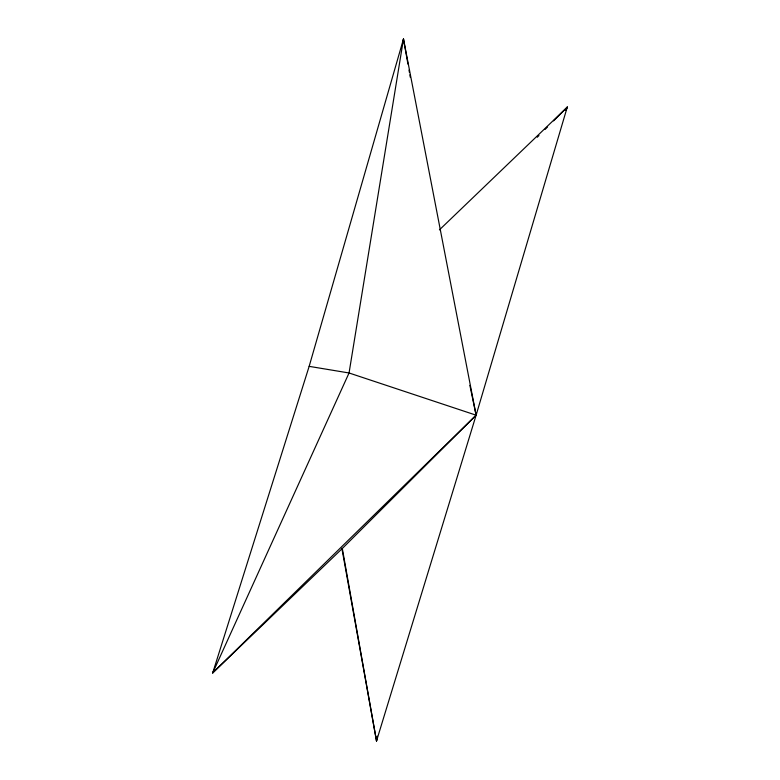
<?xml version="1.0" encoding="UTF-8"?>
<svg xmlns="http://www.w3.org/2000/svg" width="780" height="780" viewBox="0 0 780 780"><rect width="100%" height="100%" fill="white"/><g stroke="black" fill="none" stroke-linecap="round" stroke-linejoin="round"><path stroke-width="1.17" d="M439.442 229.846L567.274 107.104L476.112 415.184L376.516 741L376.613 738.572M403.387 41.428L403.484 39L309.153 366.356L212.726 672.896L342.313 548.476L476.112 415.184L403.484 39L349.05 372.976L212.726 672.896L476.112 415.184L469.882 385.369M341.864 548.291L376.516 741L377.296 736.193M565.773 110.419L567.274 107.104L553.556 120.88M212.726 672.896L214.012 670.829M565.987 109.171L567.274 107.104M537.264 137.251L538.98 135.525M544.986 129.499L547.55 126.916M309.153 366.356L349.05 372.976L476.112 415.184M403.484 39L407.95 64.116M409.012 70.093L409.432 72.481M409.861 74.87L410.28 77.269M342.313 548.476L376.516 741"/></g></svg>
